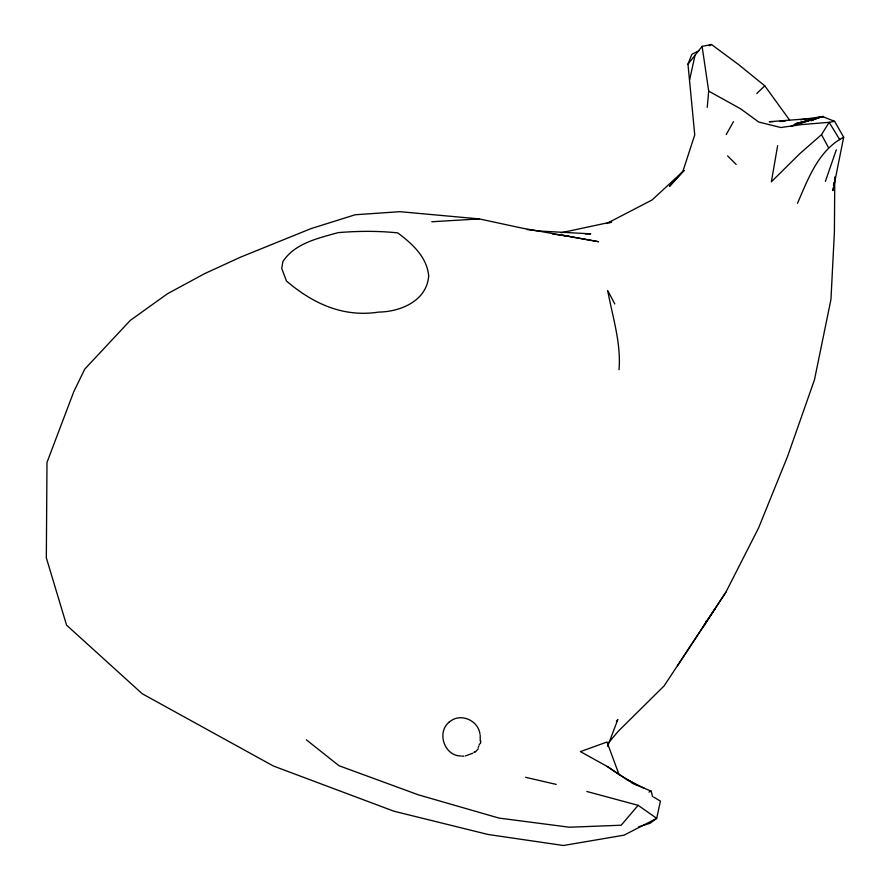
<?xml version="1.0" encoding="UTF-8"?>
<svg xmlns="http://www.w3.org/2000/svg" width="890" height="890" viewBox="0 0 890 890"><rect width="100%" height="100%" fill="white"/><g stroke="black" fill="none" stroke-linecap="round" stroke-linejoin="round"><path stroke-width="1.33" d="M834.787 176.999L834.397 232.179L830.948 299.496L814.461 379.819L787.517 456.548L758.502 528.115L725.862 592.239L664.096 685.934L618.216 731.291L608.437 742.939M619.028 369.762C621.231 342.939 612.476 316.629 607.681 290.452M707.239 107.345L708.696 91.114L702.099 46.358L711.488 44.5L738.778 64.725L764.788 85.841L789.597 120.083M833.263 187.935L832.995 190.605L843.676 137.227L834.586 121.318L822.505 116.579L795.048 123.832L809.31 120.15M833.53 185.254L833.785 182.584M480.822 740.981L480.411 743.617M480.2 740.958L480.2 735.129M777.649 145.615L771.363 181.816L799.876 153.603L821.492 134.668L829.157 122.308L834.586 121.318M689.694 79.588L695.034 55.258M479.165 745.052L479.476 744.018M836.3 149.809L825.386 181.427M607.659 746.276L617.838 719.465L616.403 721.679M684.054 170.602L669.536 186.321L682.93 171.225L694.745 134.88L687.97 64.147L691.864 54.279L699.217 50.608M797.507 203.287C808.142 178.768 818.444 150.299 843.676 137.227M478.809 746.209L478.153 747.355M704.402 625.269L706.682 620.43M726.24 134.546L733.46 121.696M478.319 748.712L475.193 752.206M702.833 627.305L725.862 592.239M677.524 665.709L715.126 608.749M687.97 64.147L702.099 46.358M638.442 826.899L650.167 823.239L656.698 818.344L638.141 805.317L621.187 825.219L569.4 827.222L498.945 818.077L418.222 794.781L338.979 765.712L306.327 739.801M756.745 93.517L764.788 85.841M683.998 170.513L652.07 199.972L606.657 223.535M473.88 752.462L474.67 751.727M449.239 722.102C436.378 732.147 444.355 756.155 461.031 755.966M472.701 753.252L465.403 755.933M709.03 45.724L711.488 44.5M609.316 222.967L611.564 221.966L561.178 232.735M648.988 792.056L651.224 791.177L652.504 796.55M822.505 116.579L791.221 126.057L821.437 116.701L811.013 120.706L820.369 116.812L823.562 116.457L800.6 119.738M806.985 118.826L769.249 121.73L773.21 121.63M431.772 221.755L479.365 218.918L522.419 228.196L598.603 241.724L562.847 235.216M462.077 756.166L463.901 756.088M779.829 121.463L785.114 121.329M585.42 233.937L590.782 233.847L539.529 231.055L527.147 229.587M479.365 218.918L399.899 211.687L355.199 214.757L310.877 228.663L240.812 257.032L204.711 273.597L167.409 293.8L130.296 320.389L84.75 369.094L73.714 391.856L46.992 462.444L46.325 557.808L66.572 625.158L142.233 693.744L273.375 766.012L393.981 811.235L488.043 834.475L563.403 845.5L624.046 835.176L656.698 818.344L660.413 801.122L653.583 797.028M552.557 233.981L569.066 236.384M525.612 777.315L556.228 784.402M586.844 791.488L638.141 805.317M631.956 783.122L651.224 791.177M627.016 779.707L637.629 785.492L619.051 774.567L607.002 742.015L580.413 751.616L607.28 766.479L627.016 779.707L644.427 788.34M708.696 91.114L740.669 108.847L758.669 121.997L780.786 127.515L801.645 124.6L829.157 122.308L839.737 139.663M607.28 766.479L619.051 774.567M727.597 155.906L736.175 164.428M821.492 134.668L828.546 147.673M608.326 291.675L614.801 303.946M479.933 734.061C478.431 720.789 461.332 712.857 450.585 721.078A20.993 16.109 -40.7 0 0 449.172 722.013M428.657 275.933C426.989 300.698 400.611 311.811 378.706 312.09C343.139 317.619 312.88 303.557 286.447 281.006L281.73 268.413L282.887 261.56C294.89 243.17 318.309 238.22 338.1 232.646C357.925 230.966 377.894 230.821 397.697 232.88C411.981 243.46 427.078 257.088 428.657 275.933"/></g></svg>
